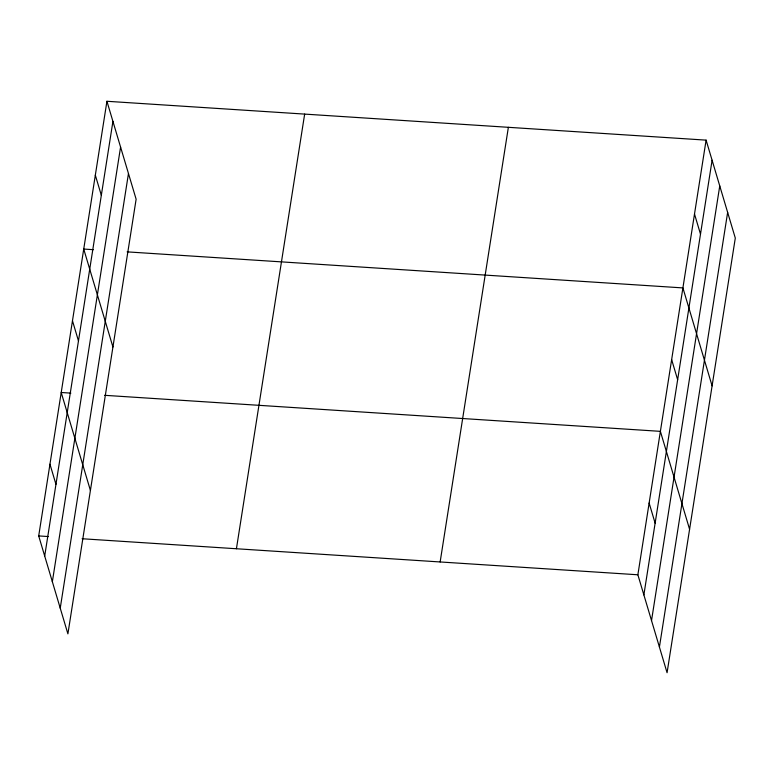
<?xml version="1.0" encoding="UTF-8"?>
<svg xmlns="http://www.w3.org/2000/svg" width="774" height="774" viewBox="0 0 774 774"><rect width="100%" height="100%" fill="white"/><g stroke="black" fill="none" stroke-linecap="round" stroke-linejoin="round"><path stroke-width="1.16" d="M106.928 101.278L136.127 199.218L67.899 633.867L38.7 535.927L106.928 101.278L706.101 140.133L735.3 238.073L667.072 672.722L637.873 574.782L706.101 140.133M44.699 556.042L112.927 121.392M52.351 581.729L120.58 147.07M60.237 608.19L128.465 173.531M236.428 548.747L304.656 114.097M440.145 561.963L508.373 127.313M643.871 594.896L712.099 160.247M651.524 620.584L719.752 185.924M659.419 647.045L727.647 212.386M93.373 249.683L83.727 249.054L112.927 346.994M127.13 251.869L682.91 287.909L712.099 385.858M70.86 393.115L61.214 392.495L90.413 490.435M104.616 395.311L660.386 431.35L689.586 529.29M38.7 535.927L48.346 536.556M82.102 538.743L637.873 574.782M694.501 214.021L700.499 234.135M671.648 359.629L677.647 379.744M649.134 503.071L655.133 523.176M95.328 175.166L101.326 195.28M72.475 320.775L78.464 340.889M49.962 464.207L55.951 484.321"/></g></svg>
